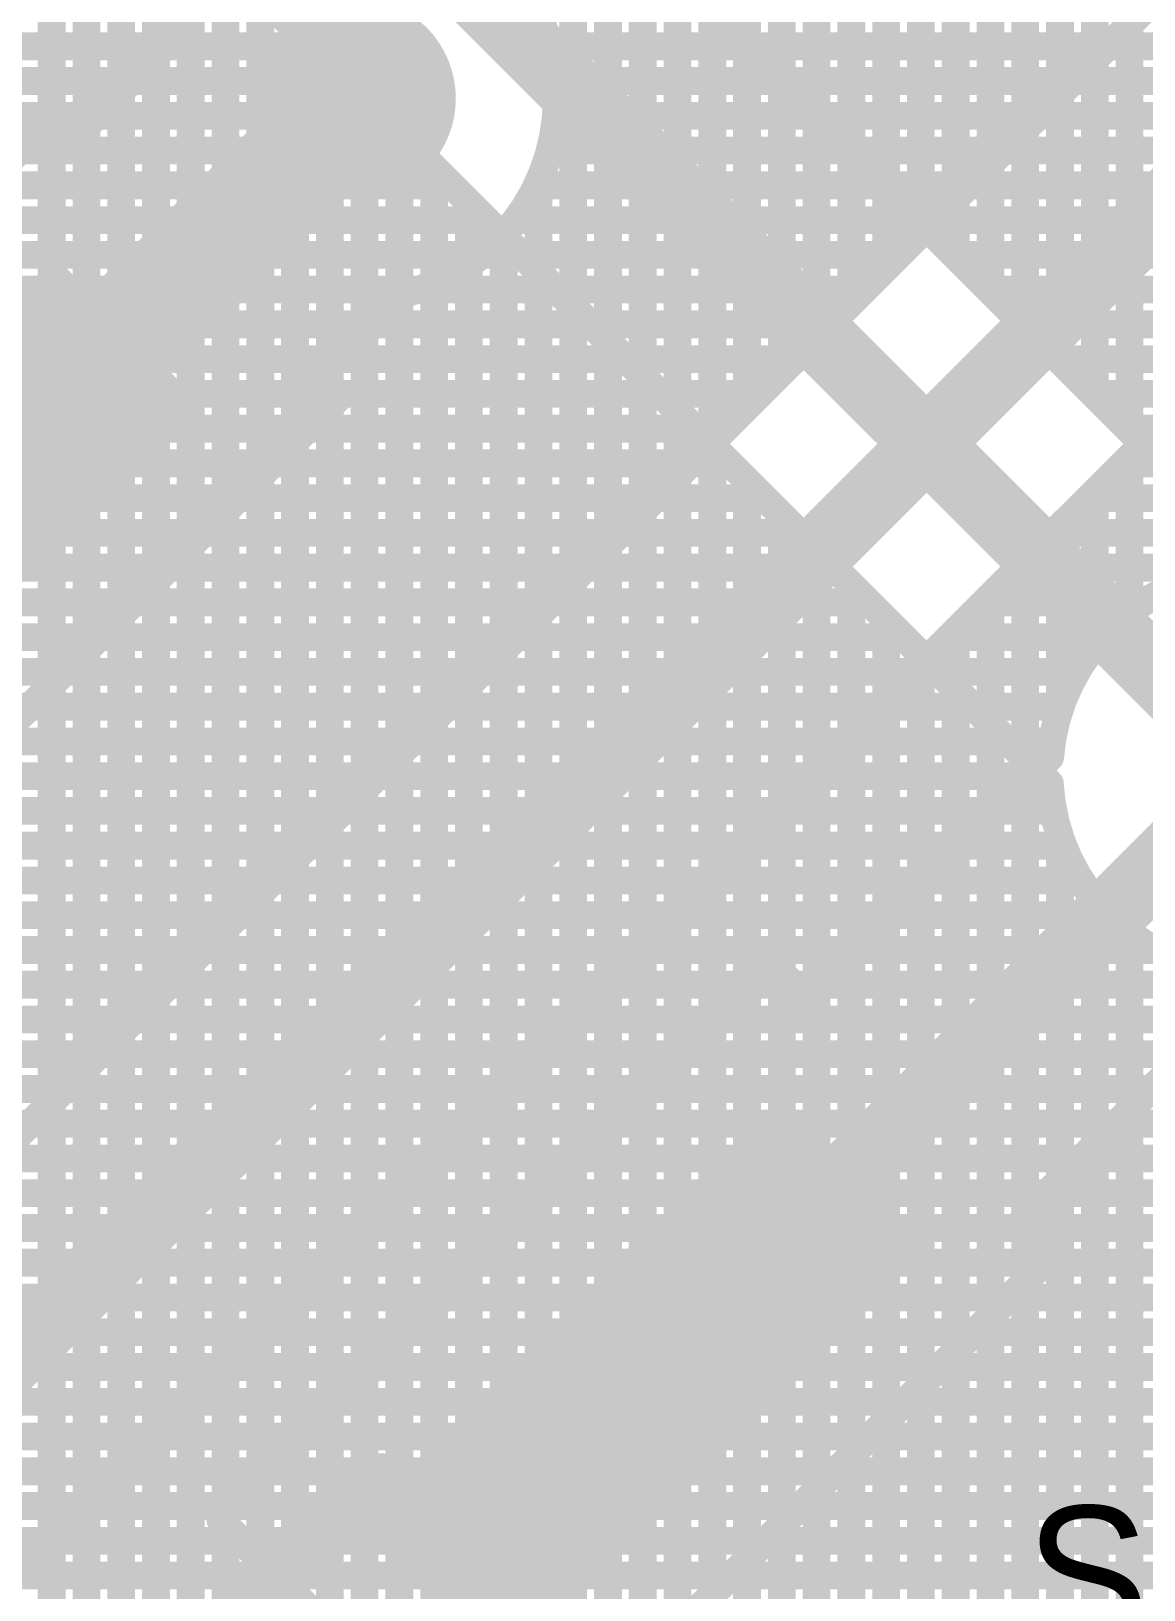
# Model space of a CAD drawing. Header units: millimetres. Extents: x 1.42 to 3.4, y 1.21 to 3.22.
# Drawn here: x 1.9521 to 2.1121, y 1.9629 to 2.1872 of the extents above; entities that cross this region are included whole.
import ezdxf

# ---------------------------------------------------------------- set-up
doc = ezdxf.new("R2010")
doc.units = ezdxf.units.MM
doc.header["$MEASUREMENT"] = 0
for name, color, linetype in [('BottomLayer', 5, 'Continuous'), ('BottomSolder', 6, 'Continuous'), ('MultiLayer', 9, 'Continuous'), ('TopLayer', 1, 'Continuous'), ('TopOverlay', 2, 'Continuous'), ('TopPaste', 8, 'Continuous'), ('TopSolder', 216, 'Continuous'), ('ViaHoleLayer', 16, 'Continuous')]:
    doc.layers.add(name, color=color, linetype=linetype)

# ---------------------------------------------------------------- blocks, each defined once
blk = doc.blocks.new('KEY_SMT_7')
at = {"layer": 'TopLayer'}
blk.add_solid([(0.13976, 0.06102), (0.13976, 0.08464), (0.06102, 0.06102), (0.06102, 0.08464)], dxfattribs=at)
at = {"layer": 'TopOverlay', "const_width": 0.006}
for points in [[(-0.065, 0.09), (0.065, 0.09)], [(0.065, 0.09), (0.065, -0.09)]]:
    blk.add_lwpolyline(points, dxfattribs=at)
at = {"layer": 'TopOverlay', "const_width": 0.003}
blk.add_lwpolyline([(0.0635, 0.09, 1), (0.0665, 0.09, 1)], format="xyb", close=True, dxfattribs=at)
blk.add_lwpolyline([(0.0635, 0.09, 1), (0.0665, 0.09, 1)], format="xyb", close=True, dxfattribs=at)
at = {"layer": 'TopPaste'}
blk.add_solid([(0.13976, 0.06102), (0.13976, 0.08464), (0.06102, 0.06102), (0.06102, 0.08464)], dxfattribs=at)
at = {"layer": 'TopSolder'}
blk.add_solid([(0.14226, 0.05852), (0.14226, 0.08715), (0.05852, 0.05852), (0.05852, 0.08715)], dxfattribs=at)
blk = doc.blocks.new('KEY_SMT_8')
at = {"layer": 'TopLayer'}
blk.add_solid([(0.13976, -0.08543), (0.13976, -0.06181), (0.06102, -0.08543), (0.06102, -0.06181)], dxfattribs=at)
at = {"layer": 'TopPaste'}
blk.add_solid([(0.13976, -0.08543), (0.13976, -0.06181), (0.06102, -0.08543), (0.06102, -0.06181)], dxfattribs=at)
at = {"layer": 'TopSolder'}
blk.add_solid([(0.14226, -0.08793), (0.14226, -0.05931), (0.05852, -0.08793), (0.05852, -0.05931)], dxfattribs=at)

msp = doc.modelspace()

# ---------------------------------------------------------------- linework, layer by layer
at = {"layer": 'BottomLayer'}
for points, const_width in [([(2.055, 2.18476), (2.055, 2.30935)], 0.004), ([(2.06, 2.17976), (2.06, 2.30435)], 0.004), ([(2.065, 2.17476), (2.065, 2.29935)], 0.004), ([(2.07, 2.16976), (2.07, 2.29435)], 0.004), ([(2.075, 2.16476), (2.075, 2.28935)], 0.004), ([(2.08, 2.15976), (2.08, 2.28435)], 0.004), ([(2.085, 2.15476), (2.085, 2.27935)], 0.004), ([(1.96421, 2.27554), (2.1304, 2.10936)], 0.004), ([(2.09, 2.14976), (2.09, 2.27435)], 0.004), ([(1.94164, 2.267), (2.1275, 2.08114)], 0.01), ([(2.095, 2.14476), (2.095, 2.26935)], 0.004), ([(2.1, 2.13976), (2.1, 2.26435)], 0.004), ([(2.105, 2.13476), (2.105, 2.25935)], 0.004), ([(2.11, 2.12976), (2.11, 2.25435)], 0.004), ([(1.93939, 2.23814), (2.09854, 2.07899)], 0.004), ([(1.955, 1.24039), (1.955, 2.22253)], 0.004), ([(1.96, 1.24039), (1.96, 2.21753)], 0.004), ([(1.965, 1.24039), (1.965, 2.21253)], 0.004), ([(1.97, 1.24039), (1.97, 2.20753)], 0.004), ([(1.975, 1.24039), (1.975, 2.20253)], 0.004), ([(1.98, 1.24039), (1.98, 2.19753)], 0.004), ([(1.985, 1.24039), (1.985, 2.19253)], 0.004), ([(1.99, 1.24039), (1.99, 2.18753)], 0.004), ([(1.42, 2.185), (1.99253, 2.185)], 0.004), ([(2.05476, 2.185), (2.17935, 2.185)], 0.004), ([(1.995, 1.24039), (1.995, 2.18253)], 0.004), ([(1.42, 2.18), (1.99753, 2.18)], 0.004), ([(2.05976, 2.18), (2.18435, 2.18)], 0.004), ([(2, 1.24039), (2, 2.17753)], 0.004), ([(1.42, 2.175), (2.00253, 2.175)], 0.004), ([(2.06476, 2.175), (2.18935, 2.175)], 0.004), ([(2.005, 1.24039), (2.005, 2.17253)], 0.004), ([(1.42, 2.17), (2.00753, 2.17)], 0.004), ([(2.06976, 2.17), (2.19435, 2.17)], 0.004), ([(2.01, 1.24039), (2.01, 2.16753)], 0.004), ([(1.42, 2.165), (2.01253, 2.165)], 0.004), ([(2.07476, 2.165), (2.19935, 2.165)], 0.004), ([(2.015, 1.24039), (2.015, 2.16253)], 0.004), ([(1.42, 2.16), (2.01753, 2.16)], 0.004), ([(2.07976, 2.16), (2.20349, 2.16)], 0.004), ([(2.02, 1.24039), (2.02, 2.15753)], 0.004), ([(1.42, 2.155), (2.02253, 2.155)], 0.004), ([(2.08476, 2.155), (2.20533, 2.155)], 0.004), ([(2.025, 1.24039), (2.025, 2.15253)], 0.004), ([(1.42, 2.15), (2.02753, 2.15)], 0.004), ([(2.08976, 2.15), (2.20838, 2.15)], 0.004), ([(2.03, 1.24039), (2.03, 2.14753)], 0.004), ([(1.42, 2.145), (2.03253, 2.145)], 0.004), ([(2.09476, 2.145), (2.2132, 2.145)], 0.004), ([(2.035, 1.24039), (2.035, 2.14253)], 0.004), ([(1.42, 2.14), (2.03753, 2.14)], 0.004), ([(2.09976, 2.14), (2.22229, 2.14)], 0.004), ([(2.04, 1.24039), (2.04, 2.13753)], 0.004), ([(1.42, 2.135), (2.04253, 2.135)], 0.004), ([(2.10476, 2.135), (2.22189, 2.135)], 0.004), ([(2.045, 1.24039), (2.045, 2.13253)], 0.004), ([(1.42, 2.13), (2.04753, 2.13)], 0.004), ([(2.10976, 2.13), (2.21689, 2.13)], 0.004), ([(2.05, 1.24039), (2.05, 2.12753)], 0.004), ([(1.42, 2.125), (2.05253, 2.125)], 0.004), ([(2.055, 1.24039), (2.055, 2.12253)], 0.004), ([(1.42, 2.12), (2.05753, 2.12)], 0.004), ([(2.06, 1.24039), (2.06, 2.11753)], 0.004), ([(1.42, 2.115), (2.06253, 2.115)], 0.004), ([(2.065, 1.24039), (2.065, 2.11253)], 0.004), ([(1.42, 2.11), (2.06753, 2.11)], 0.004), ([(2.07, 1.24039), (2.07, 2.10753)], 0.004), ([(1.42, 2.105), (2.07253, 2.105)], 0.004), ([(2.075, 1.24039), (2.075, 2.10253)], 0.004), ([(1.42, 2.1), (2.07753, 2.1)], 0.004), ([(2.08, 1.24039), (2.08, 2.09753)], 0.004), ([(1.42, 2.095), (2.08253, 2.095)], 0.004), ([(2.085, 1.24039), (2.085, 2.09253)], 0.004), ([(1.42, 2.09), (2.08753, 2.09)], 0.004), ([(2.09, 1.24039), (2.09, 2.08753)], 0.004), ([(1.42, 2.085), (2.09253, 2.085)], 0.004), ([(2.095, 1.24039), (2.095, 2.08253)], 0.004), ([(1.42, 2.08), (2.09753, 2.08)], 0.004), ([(1.42, 2.075), (2.09903, 2.075)], 0.004), ([(1.42, 2.07), (2.10047, 2.07)], 0.004), ([(2.1, 1.24039), (2.1, 2.0713)], 0.004), ([(1.42, 2.065), (2.10299, 2.065)], 0.004), ([(2.105, 1.24039), (2.105, 2.06221)], 0.004), ([(1.42, 2.06), (2.10699, 2.06)], 0.004), ([(2.11, 1.24039), (2.11, 2.05738)], 0.004), ([(1.42, 2.055), (2.11369, 2.055)], 0.004), ([(1.42, 2.05), (2.166, 2.05)], 0.004), ([(1.42, 2.045), (2.166, 2.045)], 0.004), ([(1.42, 2.04), (2.166, 2.04)], 0.004), ([(1.42, 2.035), (2.166, 2.035)], 0.004), ([(1.42, 2.03), (2.166, 2.03)], 0.004), ([(1.42, 2.025), (2.166, 2.025)], 0.004), ([(1.42, 2.02), (2.166, 2.02)], 0.004), ([(1.42, 2.015), (2.166, 2.015)], 0.004), ([(1.42, 2.01), (2.166, 2.01)], 0.004), ([(1.42, 2.005), (2.166, 2.005)], 0.004), ([(1.42, 2), (2.166, 2)], 0.004), ([(1.42, 1.995), (2.16605, 1.995)], 0.004), ([(1.42, 1.99), (2.16698, 1.99)], 0.004), ([(1.42, 1.985), (2.16925, 1.985)], 0.004), ([(1.42, 1.98), (2.17339, 1.98)], 0.004), ([(1.42, 1.975), (2.17839, 1.975)], 0.004), ([(1.42, 1.97), (2.18339, 1.97)], 0.004), ([(1.42, 1.965), (2.18839, 1.965)], 0.004)]:
    msp.add_lwpolyline(points, dxfattribs=dict(at, const_width=const_width))
for points, const_width in [([(1.99262, 2.1775, 1), (2.00462, 2.1775, 1)], 0.012), ([(1.989, 2.18753, 1), (1.991, 2.18753, 1)], 0.002), ([(1.99153, 2.185, 1), (1.99353, 2.185, 1)], 0.002), ([(2.05376, 2.185, 1), (2.05576, 2.185, 1)], 0.002), ([(2.054, 2.18476, 1), (2.056, 2.18476, 1)], 0.002), ([(1.994, 2.18253, 1), (1.996, 2.18253, 1)], 0.002), ([(1.99653, 2.18, 1), (1.99853, 2.18, 1)], 0.002), ([(2.05876, 2.18, 1), (2.06076, 2.18, 1)], 0.002), ([(2.059, 2.17976, 1), (2.061, 2.17976, 1)], 0.002), ([(1.999, 2.17753, 1), (2.001, 2.17753, 1)], 0.002), ([(2.00153, 2.175, 1), (2.00353, 2.175, 1)], 0.002), ([(2.06376, 2.175, 1), (2.06576, 2.175, 1)], 0.002), ([(2.064, 2.17476, 1), (2.066, 2.17476, 1)], 0.002), ([(2.004, 2.17253, 1), (2.006, 2.17253, 1)], 0.002), ([(2.00653, 2.17, 1), (2.00853, 2.17, 1)], 0.002), ([(2.06876, 2.17, 1), (2.07076, 2.17, 1)], 0.002), ([(2.069, 2.16976, 1), (2.071, 2.16976, 1)], 0.002), ([(2.009, 2.16753, 1), (2.011, 2.16753, 1)], 0.002), ([(2.01153, 2.165, 1), (2.01353, 2.165, 1)], 0.002), ([(2.07376, 2.165, 1), (2.07576, 2.165, 1)], 0.002), ([(2.074, 2.16476, 1), (2.076, 2.16476, 1)], 0.002), ([(2.014, 2.16253, 1), (2.016, 2.16253, 1)], 0.002), ([(2.01653, 2.16, 1), (2.01853, 2.16, 1)], 0.002), ([(2.07876, 2.16, 1), (2.08076, 2.16, 1)], 0.002), ([(2.079, 2.15976, 1), (2.081, 2.15976, 1)], 0.002), ([(2.019, 2.15753, 1), (2.021, 2.15753, 1)], 0.002), ([(2.02153, 2.155, 1), (2.02353, 2.155, 1)], 0.002), ([(2.08376, 2.155, 1), (2.08576, 2.155, 1)], 0.002), ([(2.084, 2.15476, 1), (2.086, 2.15476, 1)], 0.002), ([(2.024, 2.15253, 1), (2.026, 2.15253, 1)], 0.002), ([(2.02653, 2.15, 1), (2.02853, 2.15, 1)], 0.002), ([(2.08876, 2.15, 1), (2.09076, 2.15, 1)], 0.002), ([(2.089, 2.14976, 1), (2.091, 2.14976, 1)], 0.002), ([(2.029, 2.14753, 1), (2.031, 2.14753, 1)], 0.002), ([(2.03153, 2.145, 1), (2.03353, 2.145, 1)], 0.002), ([(2.09376, 2.145, 1), (2.09576, 2.145, 1)], 0.002), ([(2.094, 2.14476, 1), (2.096, 2.14476, 1)], 0.002), ([(2.034, 2.14253, 1), (2.036, 2.14253, 1)], 0.002), ([(2.03653, 2.14, 1), (2.03853, 2.14, 1)], 0.002), ([(2.09876, 2.14, 1), (2.10076, 2.14, 1)], 0.002), ([(2.099, 2.13976, 1), (2.101, 2.13976, 1)], 0.002), ([(2.039, 2.13753, 1), (2.041, 2.13753, 1)], 0.002), ([(2.04153, 2.135, 1), (2.04353, 2.135, 1)], 0.002), ([(2.10376, 2.135, 1), (2.10576, 2.135, 1)], 0.002), ([(2.104, 2.13476, 1), (2.106, 2.13476, 1)], 0.002), ([(2.044, 2.13253, 1), (2.046, 2.13253, 1)], 0.002), ([(2.04653, 2.13, 1), (2.04853, 2.13, 1)], 0.002), ([(2.10876, 2.13, 1), (2.11076, 2.13, 1)], 0.002), ([(2.109, 2.12976, 1), (2.111, 2.12976, 1)], 0.002), ([(2.049, 2.12753, 1), (2.051, 2.12753, 1)], 0.002), ([(2.05153, 2.125, 1), (2.05353, 2.125, 1)], 0.002), ([(2.054, 2.12253, 1), (2.056, 2.12253, 1)], 0.002), ([(2.05653, 2.12, 1), (2.05853, 2.12, 1)], 0.002), ([(2.059, 2.11753, 1), (2.061, 2.11753, 1)], 0.002), ([(2.06153, 2.115, 1), (2.06353, 2.115, 1)], 0.002), ([(2.064, 2.11253, 1), (2.066, 2.11253, 1)], 0.002), ([(2.06653, 2.11, 1), (2.06853, 2.11, 1)], 0.002), ([(2.069, 2.10753, 1), (2.071, 2.10753, 1)], 0.002), ([(2.07153, 2.105, 1), (2.07353, 2.105, 1)], 0.002), ([(2.074, 2.10253, 1), (2.076, 2.10253, 1)], 0.002), ([(2.07653, 2.1, 1), (2.07853, 2.1, 1)], 0.002), ([(2.079, 2.09753, 1), (2.081, 2.09753, 1)], 0.002), ([(2.08153, 2.095, 1), (2.08353, 2.095, 1)], 0.002), ([(2.084, 2.09253, 1), (2.086, 2.09253, 1)], 0.002), ([(2.08653, 2.09, 1), (2.08853, 2.09, 1)], 0.002), ([(2.089, 2.08753, 1), (2.091, 2.08753, 1)], 0.002), ([(2.09153, 2.085, 1), (2.09353, 2.085, 1)], 0.002), ([(2.094, 2.08253, 1), (2.096, 2.08253, 1)], 0.002), ([(2.09653, 2.08, 1), (2.09853, 2.08, 1)], 0.002), ([(2.09754, 2.07899, 1), (2.09954, 2.07899, 1)], 0.002), ([(2.09754, 2.07899, 1), (2.09954, 2.07899, 1)], 0.002), ([(2.09803, 2.075, 1), (2.10003, 2.075, 1)], 0.002), ([(2.099, 2.0713, 1), (2.101, 2.0713, 1)], 0.002), ([(2.09947, 2.07, 1), (2.10147, 2.07, 1)], 0.002), ([(2.10199, 2.065, 1), (2.10399, 2.065, 1)], 0.002), ([(2.104, 2.06221, 1), (2.106, 2.06221, 1)], 0.002), ([(2.10599, 2.06, 1), (2.10799, 2.06, 1)], 0.002), ([(2.109, 2.05738, 1), (2.111, 2.05738, 1)], 0.002), ([(2.11269, 2.055, 1), (2.11469, 2.055, 1)], 0.002)]:
    msp.add_lwpolyline(points, format="xyb", close=True, dxfattribs=dict(at, const_width=const_width))
at = {"layer": 'BottomLayer', "const_width": 0.004}
msp.add_lwpolyline([(2.1565, 2.0805, -0.974276), (2.09854, 2.07899)], format="xyb", dxfattribs=at)
at = {"layer": 'BottomSolder', "const_width": 0.0145}
msp.add_lwpolyline([(1.99137, 2.1775, 1), (2.00587, 2.1775, 1)], format="xyb", close=True, dxfattribs=at)
at = {"layer": 'MultiLayer', "const_width": 0.012}
msp.add_lwpolyline([(1.99262, 2.1775, 1), (2.00462, 2.1775, 1)], format="xyb", close=True, dxfattribs=at)
at = {"layer": 'TopLayer'}
for points, const_width in [([(1.81397, 1.89208), (2.19239, 2.2705)], 0.004), ([(2.03, 2.10811), (2.03, 2.27039)], 0.004), ([(2.035, 2.11311), (2.035, 2.2705)], 0.004), ([(2.04, 2.11811), (2.04, 2.2705)], 0.004), ([(2.045, 2.12311), (2.045, 2.2705)], 0.004), ([(2.05, 2.12811), (2.05, 2.2705)], 0.004), ([(2.055, 2.13311), (2.055, 2.2705)], 0.004), ([(2.06, 2.13811), (2.06, 2.2705)], 0.004), ([(2.065, 2.14311), (2.065, 2.2705)], 0.004), ([(2.07, 2.14811), (2.07, 2.2705)], 0.004), ([(2.075, 2.15311), (2.075, 2.2705)], 0.004), ([(2.08, 2.15811), (2.08, 2.2705)], 0.004), ([(2.085, 2.16311), (2.085, 2.2705)], 0.004), ([(2.09, 2.16811), (2.09, 2.2705)], 0.004), ([(2.095, 2.17311), (2.095, 2.2705)], 0.004), ([(2.1, 2.17811), (2.1, 2.2705)], 0.004), ([(2.105, 2.18311), (2.105, 2.2705)], 0.004), ([(2.11, 2.18811), (2.11, 2.2705)], 0.004), ([(1.82949, 1.87649), (2.219, 2.266)], 0.01), ([(1.85149, 1.86738), (2.22811, 2.244)], 0.004), ([(1.97, 2.18353), (1.97, 2.21039)], 0.004), ([(1.965, 2.17853), (1.965, 2.20539)], 0.004), ([(1.96, 2.17353), (1.96, 2.20039)], 0.004), ([(1.955, 2.17463), (1.955, 2.19539)], 0.004), ([(1.94461, 2.185), (1.9706, 2.185)], 0.004), ([(2.02663, 2.185), (2.10689, 2.185)], 0.004), ([(1.93605, 2.11493), (1.99862, 2.1775)], 0.015), ([(1.95858, 2.17211), (1.97032, 2.18385)], 0.004), ([(1.93961, 2.18), (1.96647, 2.18)], 0.004), ([(2.02751, 2.18), (2.10189, 2.18)], 0.004), ([(1.87582, 2.09544), (1.95554, 2.17516)], 0.004), ([(1.93461, 2.175), (1.95537, 2.175)], 0.004), ([(1.95554, 2.17516), (1.95858, 2.17211)], 0.004), ([(1.9557, 2.175), (1.96147, 2.175)], 0.004), ([(2.02751, 2.175), (2.09689, 2.175)], 0.004), ([(1.92961, 2.17), (1.95037, 2.17)], 0.004), ([(2.02663, 2.17), (2.09189, 2.17)], 0.004), ([(2.02478, 2.165), (2.08689, 2.165)], 0.004), ([(2.025, 2.10311), (2.025, 2.16546)], 0.004), ([(2.02174, 2.16), (2.08189, 2.16)], 0.004), ([(2.02, 2.09811), (2.02, 2.15791)], 0.004), ([(2.015, 2.09311), (2.015, 2.15357)], 0.004), ([(2.01691, 2.155), (2.07689, 2.155)], 0.004), ([(2.01, 2.08811), (2.01, 2.15083)], 0.004), ([(1.99323, 2.13747), (2.00497, 2.1492)], 0.004), ([(2.005, 2.08311), (2.005, 2.14921)], 0.004), ([(2.00782, 2.15), (2.07189, 2.15)], 0.004), ([(2, 2.07811), (2, 2.14423)], 0.004), ([(2.00077, 2.145), (2.06689, 2.145)], 0.004), ([(1.99577, 2.14), (2.06189, 2.14)], 0.004), ([(1.99323, 2.13747), (1.99628, 2.13442)], 0.004), ([(1.995, 2.1357), (1.995, 2.13923)], 0.004), ([(1.9957, 2.135), (2.05689, 2.135)], 0.004), ([(1.91656, 2.0547), (1.99628, 2.13442)], 0.004), ([(1.995, 2.07311), (1.995, 2.13314)], 0.004), ([(1.99186, 2.13), (2.05189, 2.13)], 0.004), ([(1.99, 2.06811), (1.99, 2.12814)], 0.004), ([(1.98686, 2.125), (2.04689, 2.125)], 0.004), ([(2.10911, 2.125), (2.39963, 2.125)], 0.004), ([(2.11, 2.10363), (2.11, 2.12589)], 0.004), ([(1.985, 2.06311), (1.985, 2.12314)], 0.004), ([(1.98186, 2.12), (2.04189, 2.12)], 0.004), ([(2.10411, 2.12), (2.40385, 2.12)], 0.004), ([(2.105, 2.0988), (2.105, 2.12089)], 0.004), ([(1.98, 2.05811), (1.98, 2.11814)], 0.004), ([(1.97686, 2.115), (2.03689, 2.115)], 0.004), ([(2.09911, 2.115), (2.40885, 2.115)], 0.004), ([(2.1, 2.08971), (2.1, 2.11589)], 0.004), ([(1.975, 2.05311), (1.975, 2.11314)], 0.004), ([(2.095, 2.07912), (2.095, 2.11089)], 0.004), ([(1.97, 2.04811), (1.97, 2.10814)], 0.004), ([(1.97186, 2.11), (2.03189, 2.11)], 0.004), ([(2.09411, 2.11), (2.41385, 2.11)], 0.004), ([(2.09, 2.07412), (2.09, 2.10589)], 0.004), ([(1.96686, 2.105), (2.02689, 2.105)], 0.004), ([(2.08911, 2.105), (2.11198, 2.105)], 0.004), ([(1.965, 2.04311), (1.965, 2.10314)], 0.004), ([(1.96186, 2.1), (2.02189, 2.1)], 0.004), ([(2.08411, 2.1), (2.10603, 2.1)], 0.004), ([(2.085, 2.06912), (2.085, 2.10089)], 0.004), ([(1.96, 2.03811), (1.96, 2.09814)], 0.004), ([(1.95686, 2.095), (2.01689, 2.095)], 0.004), ([(2.07911, 2.095), (2.10238, 2.095)], 0.004), ([(2.08, 2.06412), (2.08, 2.09589)], 0.004), ([(1.955, 2.03311), (1.955, 2.09314)], 0.004), ([(2.075, 2.05912), (2.075, 2.09089)], 0.004), ([(1.95186, 2.09), (2.01189, 2.09)], 0.004), ([(2.07411, 2.09), (2.1001, 2.09)], 0.004), ([(2.07, 2.05412), (2.07, 2.08589)], 0.004), ([(1.94686, 2.085), (2.00689, 2.085)], 0.004), ([(2.03949, 1.99249), (2.1275, 2.0805)], 0.01), ([(2.06911, 2.085), (2.09885, 2.085)], 0.004), ([(2.06379, 2.04791), (2.09858, 2.0827)], 0.004), ([(1.94186, 2.08), (2.00189, 2.08)], 0.004), ([(2.06411, 2.08), (2.09588, 2.08)], 0.004), ([(2.065, 2.04912), (2.065, 2.08089)], 0.004), ([(1.93686, 2.075), (1.99689, 2.075)], 0.004), ([(2.05911, 2.075), (2.09088, 2.075)], 0.004), ([(2.06, 2.0517), (2.06, 2.07589)], 0.004), ([(1.93186, 2.07), (1.99189, 2.07)], 0.004), ([(2.05411, 2.07), (2.08588, 2.07)], 0.004), ([(2.055, 2.04875), (2.055, 2.07089)], 0.004), ([(2.05, 2.04375), (2.05, 2.06589)], 0.004), ([(1.92686, 2.065), (1.98689, 2.065)], 0.004), ([(2.04911, 2.065), (2.08088, 2.065)], 0.004), ([(1.92186, 2.06), (1.98189, 2.06)], 0.004), ([(2.04411, 2.06), (2.07588, 2.06)], 0.004), ([(2.045, 2.03875), (2.045, 2.06089)], 0.004), ([(1.91686, 2.055), (1.97689, 2.055)], 0.004), ([(2.03911, 2.055), (2.07088, 2.055)], 0.004), ([(2.04, 2.03375), (2.04, 2.05589)], 0.004), ([(1.97926, 1.973), (2.05898, 2.05272)], 0.004), ([(2.05898, 2.05272), (2.06379, 2.04791)], 0.004), ([(1.70474, 2.05), (1.97189, 2.05)], 0.004), ([(2.03411, 2.05), (2.05625, 2.05)], 0.004), ([(2.035, 2.02875), (2.035, 2.05089)], 0.004), ([(2.05625, 2.05), (2.0617, 2.05)], 0.004), ([(2.0617, 2.05), (2.06588, 2.05)], 0.004), ([(2.0949, 2.01679), (2.1297, 2.05159)], 0.004), ([(2.03, 2.02375), (2.03, 2.04589)], 0.004), ([(1.69974, 2.045), (1.96689, 2.045)], 0.004), ([(2.02911, 2.045), (2.05125, 2.045)], 0.004), ([(2.025, 2.01875), (2.025, 2.04089)], 0.004), ([(1.69474, 2.04), (1.96189, 2.04)], 0.004), ([(2.02411, 2.04), (2.04625, 2.04)], 0.004), ([(1.68974, 2.035), (1.95689, 2.035)], 0.004), ([(2.01911, 2.035), (2.04125, 2.035)], 0.004), ([(2.02, 2.01375), (2.02, 2.03589)], 0.004), ([(2.11311, 2.035), (2.25638, 2.035)], 0.004), ([(2.11, 1.89663), (2.11, 2.03189)], 0.004), ([(1.81674, 2.03), (1.95189, 2.03)], 0.004), ([(2.01411, 2.03), (2.03625, 2.03)], 0.004), ([(2.015, 2.00875), (2.015, 2.03089)], 0.004), ([(2.10811, 2.03), (2.25474, 2.03)], 0.004), ([(2.01, 2.00375), (2.01, 2.02589)], 0.004), ([(2.105, 1.89163), (2.105, 2.02689)], 0.004), ([(2.00911, 2.025), (2.03125, 2.025)], 0.004), ([(2.10311, 2.025), (2.25404, 2.025)], 0.004), ([(2.005, 1.99875), (2.005, 2.02089)], 0.004), ([(2.1, 1.88663), (2.1, 2.02189)], 0.004), ([(2.00411, 2.02), (2.02625, 2.02)], 0.004), ([(2.09811, 2.02), (2.25421, 2.02)], 0.004), ([(2.0949, 2.01679), (2.09972, 2.01198)], 0.004), ([(2.095, 2.00726), (2.095, 2.0167)], 0.004), ([(1.99911, 2.015), (2.02125, 2.015)], 0.004), ([(2, 1.99375), (2, 2.01589)], 0.004), ([(2.0967, 2.015), (2.22829, 2.015)], 0.004), ([(2.02, 1.93226), (2.09972, 2.01198)], 0.004), ([(1.99411, 2.01), (2.01625, 2.01)], 0.004), ([(1.995, 1.98875), (1.995, 2.01089)], 0.004), ([(2.09774, 2.01), (2.2192, 2.01)], 0.004), ([(2.095, 1.88163), (2.095, 2.00726)], 0.004), ([(1.98911, 2.005), (2.01125, 2.005)], 0.004), ([(1.99, 1.98375), (1.99, 2.00589)], 0.004), ([(2.09274, 2.005), (2.21438, 2.005)], 0.004), ([(1.985, 1.97875), (1.985, 2.00089)], 0.004), ([(2.09, 1.87663), (2.09, 2.00226)], 0.004), ([(1.98411, 2), (2.00625, 2)], 0.004), ([(2.08774, 2), (2.21133, 2)], 0.004), ([(2.085, 1.87163), (2.085, 1.99726)], 0.004), ([(1.97911, 1.995), (2.00125, 1.995)], 0.004), ([(1.98, 1.97375), (1.98, 1.99589)], 0.004), ([(2.08274, 1.995), (2.20949, 1.995)], 0.004), ([(2.08, 1.24039), (2.08, 1.99226)], 0.004), ([(1.97411, 1.99), (1.99625, 1.99)], 0.004), ([(1.975, 1.76274), (1.975, 1.99089)], 0.004), ([(2.07774, 1.99), (2.20861, 1.99)], 0.004), ([(2.075, 1.24039), (2.075, 1.98726)], 0.004), ([(1.96911, 1.985), (1.99125, 1.985)], 0.004), ([(1.97, 1.75774), (1.97, 1.98589)], 0.004), ([(2.07274, 1.985), (2.20447, 1.985)], 0.004), ([(1.965, 1.75274), (1.965, 1.98089)], 0.004), ([(2.07, 1.24039), (2.07, 1.98226)], 0.004), ([(1.96411, 1.98), (1.98625, 1.98)], 0.004), ([(1.985, 1.96726), (1.985, 1.97875)], 0.004), ([(2.06774, 1.98), (2.19947, 1.98)], 0.004), ([(1.96, 1.74774), (1.96, 1.97589)], 0.004), ([(2.065, 1.24039), (2.065, 1.97726)], 0.004), ([(1.95911, 1.975), (1.98125, 1.975)], 0.004), ([(2.06274, 1.975), (2.19447, 1.975)], 0.004), ([(1.97926, 1.973), (2.02, 1.93226)], 0.004), ([(1.98, 1.76774), (1.98, 1.97226)], 0.004), ([(2.06, 1.76774), (2.06, 1.97226)], 0.004), ([(1.95411, 1.97), (1.98226, 1.97)], 0.004), ([(1.955, 1.87274), (1.955, 1.97089)], 0.004), ([(2.05774, 1.97), (2.18947, 1.97)], 0.004), ([(1.985, 1.77274), (1.985, 1.96726)], 0.004), ([(2.055, 1.77274), (2.055, 1.96726)], 0.004), ([(1.94911, 1.965), (1.98726, 1.965)], 0.004), ([(2.05274, 1.965), (2.18447, 1.965)], 0.004), ([(1.99, 1.77774), (1.99, 1.96226)], 0.004), ([(2.05, 1.77774), (2.05, 1.96226)], 0.004)]:
    msp.add_lwpolyline(points, dxfattribs=dict(at, const_width=const_width))
at = {"layer": 'TopLayer', "const_width": 0.004}
for points in [[(1.97032, 2.18385, -0.895255), (2.02762, 2.1775)], [(2.02762, 2.1775, -0.350913), (2.00497, 2.1492)], [(2.09858, 2.0827, -0.962805), (2.1565, 2.0805)]]:
    msp.add_lwpolyline(points, format="xyb", dxfattribs=at)
at = {"layer": 'TopLayer'}
for points, const_width in [([(1.99262, 2.1775, 1), (2.00462, 2.1775, 1)], 0.012), ([(2.109, 2.18811, 1), (2.111, 2.18811, 1)], 0.002), ([(1.9696, 2.185, 1), (1.9716, 2.185, 1)], 0.002), ([(2.02563, 2.185, 1), (2.02763, 2.185, 1)], 0.002), ([(2.10589, 2.185, 1), (2.10789, 2.185, 1)], 0.002), ([(1.969, 2.18353, 1), (1.971, 2.18353, 1)], 0.002), ([(1.96932, 2.18385, 1), (1.97132, 2.18385, 1)], 0.002), ([(1.96932, 2.18385, 1), (1.97132, 2.18385, 1)], 0.002), ([(1.99487, 2.1775, 1), (2.00237, 2.1775, 1)], 0.0075), ([(2.104, 2.18311, 1), (2.106, 2.18311, 1)], 0.002), ([(1.96547, 2.18, 1), (1.96747, 2.18, 1)], 0.002), ([(2.02651, 2.18, 1), (2.02851, 2.18, 1)], 0.002), ([(2.10089, 2.18, 1), (2.10289, 2.18, 1)], 0.002), ([(1.964, 2.17853, 1), (1.966, 2.17853, 1)], 0.002), ([(2.099, 2.17811, 1), (2.101, 2.17811, 1)], 0.002), ([(2.02662, 2.1775, 1), (2.02862, 2.1775, 1)], 0.002), ([(2.02662, 2.1775, 1), (2.02862, 2.1775, 1)], 0.002), ([(1.954, 2.17463, 1), (1.956, 2.17463, 1)], 0.002), ([(1.95437, 2.175, 1), (1.95637, 2.175, 1)], 0.002), ([(1.95454, 2.17516, 1), (1.95654, 2.17516, 1)], 0.002), ([(1.95454, 2.17516, 1), (1.95654, 2.17516, 1)], 0.002), ([(1.9547, 2.175, 1), (1.9567, 2.175, 1)], 0.002), ([(1.959, 2.17353, 1), (1.961, 2.17353, 1)], 0.002), ([(1.96047, 2.175, 1), (1.96247, 2.175, 1)], 0.002), ([(2.02651, 2.175, 1), (2.02851, 2.175, 1)], 0.002), ([(2.094, 2.17311, 1), (2.096, 2.17311, 1)], 0.002), ([(2.09589, 2.175, 1), (2.09789, 2.175, 1)], 0.002), ([(1.95758, 2.17211, 1), (1.95958, 2.17211, 1)], 0.002), ([(1.95758, 2.17211, 1), (1.95958, 2.17211, 1)], 0.002), ([(1.94937, 2.17, 1), (1.95137, 2.17, 1)], 0.002), ([(2.02563, 2.17, 1), (2.02763, 2.17, 1)], 0.002), ([(2.09089, 2.17, 1), (2.09289, 2.17, 1)], 0.002), ([(2.089, 2.16811, 1), (2.091, 2.16811, 1)], 0.002), ([(2.02378, 2.165, 1), (2.02578, 2.165, 1)], 0.002), ([(2.024, 2.16546, 1), (2.026, 2.16546, 1)], 0.002), ([(2.08589, 2.165, 1), (2.08789, 2.165, 1)], 0.002), ([(2.084, 2.16311, 1), (2.086, 2.16311, 1)], 0.002), ([(2.02074, 2.16, 1), (2.02274, 2.16, 1)], 0.002), ([(2.08089, 2.16, 1), (2.08289, 2.16, 1)], 0.002), ([(2.019, 2.15791, 1), (2.021, 2.15791, 1)], 0.002), ([(2.079, 2.15811, 1), (2.081, 2.15811, 1)], 0.002), ([(2.014, 2.15357, 1), (2.016, 2.15357, 1)], 0.002), ([(2.01591, 2.155, 1), (2.01791, 2.155, 1)], 0.002), ([(2.074, 2.15311, 1), (2.076, 2.15311, 1)], 0.002), ([(2.07589, 2.155, 1), (2.07789, 2.155, 1)], 0.002), ([(2.009, 2.15083, 1), (2.011, 2.15083, 1)], 0.002), ([(2.00397, 2.1492, 1), (2.00597, 2.1492, 1)], 0.002), ([(2.00397, 2.1492, 1), (2.00597, 2.1492, 1)], 0.002), ([(2.004, 2.14921, 1), (2.006, 2.14921, 1)], 0.002), ([(2.00682, 2.15, 1), (2.00882, 2.15, 1)], 0.002), ([(2.07089, 2.15, 1), (2.07289, 2.15, 1)], 0.002), ([(2.069, 2.14811, 1), (2.071, 2.14811, 1)], 0.002), ([(1.999, 2.14423, 1), (2.001, 2.14423, 1)], 0.002), ([(1.99977, 2.145, 1), (2.00177, 2.145, 1)], 0.002), ([(2.06589, 2.145, 1), (2.06789, 2.145, 1)], 0.002), ([(2.064, 2.14311, 1), (2.066, 2.14311, 1)], 0.002), ([(1.99477, 2.14, 1), (1.99677, 2.14, 1)], 0.002), ([(2.06089, 2.14, 1), (2.06289, 2.14, 1)], 0.002), ([(1.99223, 2.13747, 1), (1.99423, 2.13747, 1)], 0.002), ([(1.99223, 2.13747, 1), (1.99423, 2.13747, 1)], 0.002), ([(1.994, 2.13923, 1), (1.996, 2.13923, 1)], 0.002), ([(2.059, 2.13811, 1), (2.061, 2.13811, 1)], 0.002), ([(1.994, 2.1357, 1), (1.996, 2.1357, 1)], 0.002), ([(1.9947, 2.135, 1), (1.9967, 2.135, 1)], 0.002), ([(2.05589, 2.135, 1), (2.05789, 2.135, 1)], 0.002), ([(1.994, 2.13314, 1), (1.996, 2.13314, 1)], 0.002), ([(1.99528, 2.13442, 1), (1.99728, 2.13442, 1)], 0.002), ([(1.99528, 2.13442, 1), (1.99728, 2.13442, 1)], 0.002), ([(2.054, 2.13311, 1), (2.056, 2.13311, 1)], 0.002), ([(1.99086, 2.13, 1), (1.99286, 2.13, 1)], 0.002), ([(2.05089, 2.13, 1), (2.05289, 2.13, 1)], 0.002), ([(1.989, 2.12814, 1), (1.991, 2.12814, 1)], 0.002), ([(2.049, 2.12811, 1), (2.051, 2.12811, 1)], 0.002), ([(1.98586, 2.125, 1), (1.98786, 2.125, 1)], 0.002), ([(2.04589, 2.125, 1), (2.04789, 2.125, 1)], 0.002), ([(2.10811, 2.125, 1), (2.11011, 2.125, 1)], 0.002), ([(2.109, 2.12589, 1), (2.111, 2.12589, 1)], 0.002), ([(1.984, 2.12314, 1), (1.986, 2.12314, 1)], 0.002), ([(2.044, 2.12311, 1), (2.046, 2.12311, 1)], 0.002), ([(1.98086, 2.12, 1), (1.98286, 2.12, 1)], 0.002), ([(2.04089, 2.12, 1), (2.04289, 2.12, 1)], 0.002), ([(2.10311, 2.12, 1), (2.10511, 2.12, 1)], 0.002), ([(2.104, 2.12089, 1), (2.106, 2.12089, 1)], 0.002), ([(1.979, 2.11814, 1), (1.981, 2.11814, 1)], 0.002), ([(2.039, 2.11811, 1), (2.041, 2.11811, 1)], 0.002), ([(1.97586, 2.115, 1), (1.97786, 2.115, 1)], 0.002), ([(2.03589, 2.115, 1), (2.03789, 2.115, 1)], 0.002), ([(2.09811, 2.115, 1), (2.10011, 2.115, 1)], 0.002), ([(2.099, 2.11589, 1), (2.101, 2.11589, 1)], 0.002), ([(1.974, 2.11314, 1), (1.976, 2.11314, 1)], 0.002), ([(2.034, 2.11311, 1), (2.036, 2.11311, 1)], 0.002), ([(2.094, 2.11089, 1), (2.096, 2.11089, 1)], 0.002), ([(1.969, 2.10814, 1), (1.971, 2.10814, 1)], 0.002), ([(1.97086, 2.11, 1), (1.97286, 2.11, 1)], 0.002), ([(2.029, 2.10811, 1), (2.031, 2.10811, 1)], 0.002), ([(2.03089, 2.11, 1), (2.03289, 2.11, 1)], 0.002), ([(2.09311, 2.11, 1), (2.09511, 2.11, 1)], 0.002), ([(2.089, 2.10589, 1), (2.091, 2.10589, 1)], 0.002), ([(1.96586, 2.105, 1), (1.96786, 2.105, 1)], 0.002), ([(2.02589, 2.105, 1), (2.02789, 2.105, 1)], 0.002), ([(2.08811, 2.105, 1), (2.09011, 2.105, 1)], 0.002), ([(2.109, 2.10363, 1), (2.111, 2.10363, 1)], 0.002), ([(2.11098, 2.105, 1), (2.11298, 2.105, 1)], 0.002), ([(1.964, 2.10314, 1), (1.966, 2.10314, 1)], 0.002), ([(2.024, 2.10311, 1), (2.026, 2.10311, 1)], 0.002), ([(1.96086, 2.1, 1), (1.96286, 2.1, 1)], 0.002), ([(2.02089, 2.1, 1), (2.02289, 2.1, 1)], 0.002), ([(2.08311, 2.1, 1), (2.08511, 2.1, 1)], 0.002), ([(2.084, 2.10089, 1), (2.086, 2.10089, 1)], 0.002), ([(2.10503, 2.1, 1), (2.10703, 2.1, 1)], 0.002), ([(1.959, 2.09814, 1), (1.961, 2.09814, 1)], 0.002), ([(2.019, 2.09811, 1), (2.021, 2.09811, 1)], 0.002), ([(2.104, 2.0988, 1), (2.106, 2.0988, 1)], 0.002), ([(1.95586, 2.095, 1), (1.95786, 2.095, 1)], 0.002), ([(2.01589, 2.095, 1), (2.01789, 2.095, 1)], 0.002), ([(2.07811, 2.095, 1), (2.08011, 2.095, 1)], 0.002), ([(2.079, 2.09589, 1), (2.081, 2.09589, 1)], 0.002), ([(2.10138, 2.095, 1), (2.10338, 2.095, 1)], 0.002), ([(1.954, 2.09314, 1), (1.956, 2.09314, 1)], 0.002), ([(2.014, 2.09311, 1), (2.016, 2.09311, 1)], 0.002), ([(2.074, 2.09089, 1), (2.076, 2.09089, 1)], 0.002), ([(1.95086, 2.09, 1), (1.95286, 2.09, 1)], 0.002), ([(2.009, 2.08811, 1), (2.011, 2.08811, 1)], 0.002), ([(2.01089, 2.09, 1), (2.01289, 2.09, 1)], 0.002), ([(2.07311, 2.09, 1), (2.07511, 2.09, 1)], 0.002), ([(2.099, 2.08971, 1), (2.101, 2.08971, 1)], 0.002), ([(2.0991, 2.09, 1), (2.1011, 2.09, 1)], 0.002), ([(2.069, 2.08589, 1), (2.071, 2.08589, 1)], 0.002), ([(2.00589, 2.085, 1), (2.00789, 2.085, 1)], 0.002), ([(2.06811, 2.085, 1), (2.07011, 2.085, 1)], 0.002), ([(2.09785, 2.085, 1), (2.09985, 2.085, 1)], 0.002), ([(2.004, 2.08311, 1), (2.006, 2.08311, 1)], 0.002), ([(2.09758, 2.0827, 1), (2.09958, 2.0827, 1)], 0.002), ([(2.09758, 2.0827, 1), (2.09958, 2.0827, 1)], 0.002), ([(2.00089, 2.08, 1), (2.00289, 2.08, 1)], 0.002), ([(2.06311, 2.08, 1), (2.06511, 2.08, 1)], 0.002), ([(2.064, 2.08089, 1), (2.066, 2.08089, 1)], 0.002), ([(2.094, 2.07912, 1), (2.096, 2.07912, 1)], 0.002), ([(2.09488, 2.08, 1), (2.09688, 2.08, 1)], 0.002), ([(1.999, 2.07811, 1), (2.001, 2.07811, 1)], 0.002), ([(1.99589, 2.075, 1), (1.99789, 2.075, 1)], 0.002), ([(2.05811, 2.075, 1), (2.06011, 2.075, 1)], 0.002), ([(2.059, 2.07589, 1), (2.061, 2.07589, 1)], 0.002), ([(2.08988, 2.075, 1), (2.09188, 2.075, 1)], 0.002), ([(1.994, 2.07311, 1), (1.996, 2.07311, 1)], 0.002), ([(2.089, 2.07412, 1), (2.091, 2.07412, 1)], 0.002), ([(1.99089, 2.07, 1), (1.99289, 2.07, 1)], 0.002), ([(2.05311, 2.07, 1), (2.05511, 2.07, 1)], 0.002), ([(2.054, 2.07089, 1), (2.056, 2.07089, 1)], 0.002), ([(2.08488, 2.07, 1), (2.08688, 2.07, 1)], 0.002), ([(1.989, 2.06811, 1), (1.991, 2.06811, 1)], 0.002), ([(2.084, 2.06912, 1), (2.086, 2.06912, 1)], 0.002), ([(2.049, 2.06589, 1), (2.051, 2.06589, 1)], 0.002), ([(1.98589, 2.065, 1), (1.98789, 2.065, 1)], 0.002), ([(2.04811, 2.065, 1), (2.05011, 2.065, 1)], 0.002), ([(2.079, 2.06412, 1), (2.081, 2.06412, 1)], 0.002), ([(2.07988, 2.065, 1), (2.08188, 2.065, 1)], 0.002), ([(1.984, 2.06311, 1), (1.986, 2.06311, 1)], 0.002), ([(1.98089, 2.06, 1), (1.98289, 2.06, 1)], 0.002), ([(2.04311, 2.06, 1), (2.04511, 2.06, 1)], 0.002), ([(2.044, 2.06089, 1), (2.046, 2.06089, 1)], 0.002), ([(2.074, 2.05912, 1), (2.076, 2.05912, 1)], 0.002), ([(2.07488, 2.06, 1), (2.07688, 2.06, 1)], 0.002), ([(1.979, 2.05811, 1), (1.981, 2.05811, 1)], 0.002), ([(1.97589, 2.055, 1), (1.97789, 2.055, 1)], 0.002), ([(2.03811, 2.055, 1), (2.04011, 2.055, 1)], 0.002), ([(2.039, 2.05589, 1), (2.041, 2.05589, 1)], 0.002), ([(2.06988, 2.055, 1), (2.07188, 2.055, 1)], 0.002), ([(1.974, 2.05311, 1), (1.976, 2.05311, 1)], 0.002), ([(2.05798, 2.05272, 1), (2.05998, 2.05272, 1)], 0.002), ([(2.05798, 2.05272, 1), (2.05998, 2.05272, 1)], 0.002), ([(2.069, 2.05412, 1), (2.071, 2.05412, 1)], 0.002), ([(1.97089, 2.05, 1), (1.97289, 2.05, 1)], 0.002), ([(2.03311, 2.05, 1), (2.03511, 2.05, 1)], 0.002), ([(2.034, 2.05089, 1), (2.036, 2.05089, 1)], 0.002), ([(2.05525, 2.05, 1), (2.05725, 2.05, 1)], 0.002), ([(2.05525, 2.05, 1), (2.05725, 2.05, 1)], 0.002), ([(2.059, 2.0517, 1), (2.061, 2.0517, 1)], 0.002), ([(2.0607, 2.05, 1), (2.0627, 2.05, 1)], 0.002), ([(2.0607, 2.05, 1), (2.0627, 2.05, 1)], 0.002), ([(2.06488, 2.05, 1), (2.06688, 2.05, 1)], 0.002), ([(1.969, 2.04811, 1), (1.971, 2.04811, 1)], 0.002), ([(2.054, 2.04875, 1), (2.056, 2.04875, 1)], 0.002), ([(2.06279, 2.04791, 1), (2.06479, 2.04791, 1)], 0.002), ([(2.06279, 2.04791, 1), (2.06479, 2.04791, 1)], 0.002), ([(2.064, 2.04912, 1), (2.066, 2.04912, 1)], 0.002), ([(2.029, 2.04589, 1), (2.031, 2.04589, 1)], 0.002), ([(1.964, 2.04311, 1), (1.966, 2.04311, 1)], 0.002), ([(1.96589, 2.045, 1), (1.96789, 2.045, 1)], 0.002), ([(2.02811, 2.045, 1), (2.03011, 2.045, 1)], 0.002), ([(2.049, 2.04375, 1), (2.051, 2.04375, 1)], 0.002), ([(2.05025, 2.045, 1), (2.05225, 2.045, 1)], 0.002), ([(2.024, 2.04089, 1), (2.026, 2.04089, 1)], 0.002), ([(1.96089, 2.04, 1), (1.96289, 2.04, 1)], 0.002), ([(2.02311, 2.04, 1), (2.02511, 2.04, 1)], 0.002), ([(2.044, 2.03875, 1), (2.046, 2.03875, 1)], 0.002), ([(2.04525, 2.04, 1), (2.04725, 2.04, 1)], 0.002), ([(1.959, 2.03811, 1), (1.961, 2.03811, 1)], 0.002), ([(1.95589, 2.035, 1), (1.95789, 2.035, 1)], 0.002), ([(2.01811, 2.035, 1), (2.02011, 2.035, 1)], 0.002), ([(2.019, 2.03589, 1), (2.021, 2.03589, 1)], 0.002), ([(2.04025, 2.035, 1), (2.04225, 2.035, 1)], 0.002), ([(2.11211, 2.035, 1), (2.11411, 2.035, 1)], 0.002), ([(1.954, 2.03311, 1), (1.956, 2.03311, 1)], 0.002), ([(2.039, 2.03375, 1), (2.041, 2.03375, 1)], 0.002), ([(2.109, 2.03189, 1), (2.111, 2.03189, 1)], 0.002), ([(1.95089, 2.03, 1), (1.95289, 2.03, 1)], 0.002), ([(2.01311, 2.03, 1), (2.01511, 2.03, 1)], 0.002), ([(2.014, 2.03089, 1), (2.016, 2.03089, 1)], 0.002), ([(2.03525, 2.03, 1), (2.03725, 2.03, 1)], 0.002), ([(2.10711, 2.03, 1), (2.10911, 2.03, 1)], 0.002), ([(2.034, 2.02875, 1), (2.036, 2.02875, 1)], 0.002), ([(2.009, 2.02589, 1), (2.011, 2.02589, 1)], 0.002), ([(2.104, 2.02689, 1), (2.106, 2.02689, 1)], 0.002), ([(2.00811, 2.025, 1), (2.01011, 2.025, 1)], 0.002), ([(2.029, 2.02375, 1), (2.031, 2.02375, 1)], 0.002), ([(2.03025, 2.025, 1), (2.03225, 2.025, 1)], 0.002), ([(2.10211, 2.025, 1), (2.10411, 2.025, 1)], 0.002), ([(2.004, 2.02089, 1), (2.006, 2.02089, 1)], 0.002), ([(2.099, 2.02189, 1), (2.101, 2.02189, 1)], 0.002), ([(2.00311, 2.02, 1), (2.00511, 2.02, 1)], 0.002), ([(2.024, 2.01875, 1), (2.026, 2.01875, 1)], 0.002), ([(2.02525, 2.02, 1), (2.02725, 2.02, 1)], 0.002), ([(2.09711, 2.02, 1), (2.09911, 2.02, 1)], 0.002), ([(2.0939, 2.01679, 1), (2.0959, 2.01679, 1)], 0.002), ([(2.0939, 2.01679, 1), (2.0959, 2.01679, 1)], 0.002), ([(2.094, 2.0167, 1), (2.096, 2.0167, 1)], 0.002), ([(1.99811, 2.015, 1), (2.00011, 2.015, 1)], 0.002), ([(1.999, 2.01589, 1), (2.001, 2.01589, 1)], 0.002), ([(2.02025, 2.015, 1), (2.02225, 2.015, 1)], 0.002), ([(2.0957, 2.015, 1), (2.0977, 2.015, 1)], 0.002), ([(2.019, 2.01375, 1), (2.021, 2.01375, 1)], 0.002), ([(2.09872, 2.01198, 1), (2.10072, 2.01198, 1)], 0.002), ([(2.09872, 2.01198, 1), (2.10072, 2.01198, 1)], 0.002), ([(1.99311, 2.01, 1), (1.99511, 2.01, 1)], 0.002), ([(1.994, 2.01089, 1), (1.996, 2.01089, 1)], 0.002), ([(2.01525, 2.01, 1), (2.01725, 2.01, 1)], 0.002), ([(2.09674, 2.01, 1), (2.09874, 2.01, 1)], 0.002), ([(2.014, 2.00875, 1), (2.016, 2.00875, 1)], 0.002), ([(2.094, 2.00726, 1), (2.096, 2.00726, 1)], 0.002), ([(2.094, 2.00726, 1), (2.096, 2.00726, 1)], 0.002), ([(1.98811, 2.005, 1), (1.99011, 2.005, 1)], 0.002), ([(1.989, 2.00589, 1), (1.991, 2.00589, 1)], 0.002), ([(2.01025, 2.005, 1), (2.01225, 2.005, 1)], 0.002), ([(2.09174, 2.005, 1), (2.09374, 2.005, 1)], 0.002), ([(2.009, 2.00375, 1), (2.011, 2.00375, 1)], 0.002), ([(1.984, 2.00089, 1), (1.986, 2.00089, 1)], 0.002), ([(2.089, 2.00226, 1), (2.091, 2.00226, 1)], 0.002), ([(1.98311, 2, 1), (1.98511, 2, 1)], 0.002), ([(2.004, 1.99875, 1), (2.006, 1.99875, 1)], 0.002), ([(2.00525, 2, 1), (2.00725, 2, 1)], 0.002), ([(2.08674, 2, 1), (2.08874, 2, 1)], 0.002), ([(2.084, 1.99726, 1), (2.086, 1.99726, 1)], 0.002), ([(1.97811, 1.995, 1), (1.98011, 1.995, 1)], 0.002), ([(1.979, 1.99589, 1), (1.981, 1.99589, 1)], 0.002), ([(1.999, 1.99375, 1), (2.001, 1.99375, 1)], 0.002), ([(2.00025, 1.995, 1), (2.00225, 1.995, 1)], 0.002), ([(2.03699, 1.99249, 1), (2.04199, 1.99249, 1)], 0.005), ([(2.08174, 1.995, 1), (2.08374, 1.995, 1)], 0.002), ([(2.079, 1.99226, 1), (2.081, 1.99226, 1)], 0.002), ([(1.97311, 1.99, 1), (1.97511, 1.99, 1)], 0.002), ([(1.974, 1.99089, 1), (1.976, 1.99089, 1)], 0.002), ([(1.99525, 1.99, 1), (1.99725, 1.99, 1)], 0.002), ([(2.07674, 1.99, 1), (2.07874, 1.99, 1)], 0.002), ([(1.994, 1.98875, 1), (1.996, 1.98875, 1)], 0.002), ([(2.074, 1.98726, 1), (2.076, 1.98726, 1)], 0.002), ([(1.96811, 1.985, 1), (1.97011, 1.985, 1)], 0.002), ([(1.969, 1.98589, 1), (1.971, 1.98589, 1)], 0.002), ([(1.99025, 1.985, 1), (1.99225, 1.985, 1)], 0.002), ([(2.07174, 1.985, 1), (2.07374, 1.985, 1)], 0.002), ([(1.989, 1.98375, 1), (1.991, 1.98375, 1)], 0.002), ([(1.964, 1.98089, 1), (1.966, 1.98089, 1)], 0.002), ([(2.069, 1.98226, 1), (2.071, 1.98226, 1)], 0.002), ([(1.96311, 1.98, 1), (1.96511, 1.98, 1)], 0.002), ([(1.984, 1.97875, 1), (1.986, 1.97875, 1)], 0.002), ([(1.984, 1.97875, 1), (1.986, 1.97875, 1)], 0.002), ([(1.98525, 1.98, 1), (1.98725, 1.98, 1)], 0.002), ([(2.06674, 1.98, 1), (2.06874, 1.98, 1)], 0.002), ([(1.959, 1.97589, 1), (1.961, 1.97589, 1)], 0.002), ([(2.064, 1.97726, 1), (2.066, 1.97726, 1)], 0.002), ([(1.95811, 1.975, 1), (1.96011, 1.975, 1)], 0.002), ([(1.979, 1.97375, 1), (1.981, 1.97375, 1)], 0.002), ([(1.98025, 1.975, 1), (1.98225, 1.975, 1)], 0.002), ([(2.06174, 1.975, 1), (2.06374, 1.975, 1)], 0.002), ([(1.97826, 1.973, 1), (1.98026, 1.973, 1)], 0.002), ([(1.97826, 1.973, 1), (1.98026, 1.973, 1)], 0.002), ([(1.979, 1.97226, 1), (1.981, 1.97226, 1)], 0.002), ([(2.059, 1.97226, 1), (2.061, 1.97226, 1)], 0.002), ([(1.95311, 1.97, 1), (1.95511, 1.97, 1)], 0.002), ([(1.954, 1.97089, 1), (1.956, 1.97089, 1)], 0.002), ([(1.98126, 1.97, 1), (1.98326, 1.97, 1)], 0.002), ([(2.05674, 1.97, 1), (2.05874, 1.97, 1)], 0.002), ([(1.984, 1.96726, 1), (1.986, 1.96726, 1)], 0.002), ([(1.984, 1.96726, 1), (1.986, 1.96726, 1)], 0.002), ([(2.054, 1.96726, 1), (2.056, 1.96726, 1)], 0.002), ([(1.98626, 1.965, 1), (1.98826, 1.965, 1)], 0.002), ([(2.05174, 1.965, 1), (2.05374, 1.965, 1)], 0.002), ([(1.989, 1.96226, 1), (1.991, 1.96226, 1)], 0.002), ([(2.049, 1.96226, 1), (2.051, 1.96226, 1)], 0.002)]:
    msp.add_lwpolyline(points, format="xyb", close=True, dxfattribs=dict(at, const_width=const_width))
at = {"layer": 'TopSolder', "const_width": 0.0145}
msp.add_lwpolyline([(1.99137, 2.1775, 1), (2.00587, 2.1775, 1)], format="xyb", close=True, dxfattribs=at)
at = {"layer": 'ViaHoleLayer', "const_width": 0.006}
msp.add_lwpolyline([(1.99562, 2.1775, 1), (2.00162, 2.1775, 1)], format="xyb", close=True, dxfattribs=at)

# ---------------------------------------------------------------- block references
at = {"rotation": 45}
for name, p in [('KEY_SMT_8', (1.813, 2.096)), ('KEY_SMT_7', (2.02, 1.87))]:
    msp.add_blockref(name, p, dxfattribs=at)

# ---------------------------------------------------------------- texts
at = {"layer": 'TopOverlay'}
msp.add_text('S2', height=0.02, dxfattribs=at).set_placement((2.095, 1.955))

doc.saveas('drawing.dxf')
